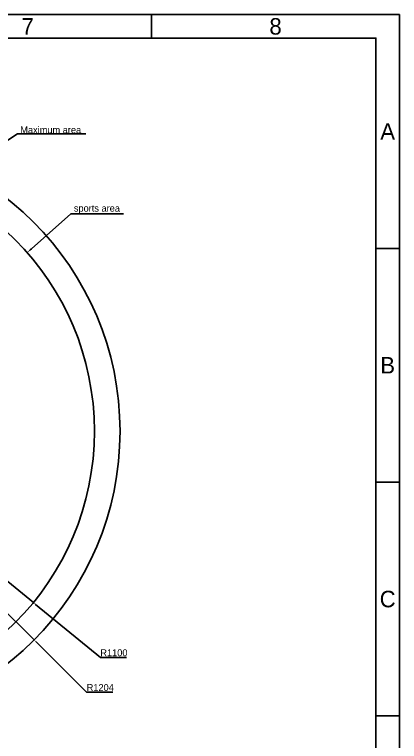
# Model space of a CAD drawing. Header units: millimetres. Extents: x 4086 to 8300, y 123 to 1549.
# Drawn here: x 7908 to 8300, y 810 to 1549 of the extents above; entities that cross this region are included whole.
import ezdxf
from ezdxf import colors
from ezdxf.entities.mleader import LeaderData, LeaderLine
from ezdxf.enums import TextEntityAlignment as Align
from ezdxf.math import Vec2, Vec3

# ---------------------------------------------------------------- set-up
doc = ezdxf.new("R2010")
doc.units = ezdxf.units.MM
doc.layers.add('标注层', color=7, linetype='Continuous', lineweight=0)
doc.layers.add('运动范围', color=7, linetype='Continuous')
doc.styles.add('思源黑', font='SourceHanSansCN-Normal.ttf')
doc.dimstyles.new('半径标注', dxfattribs={"dimtxt": 7, "dimasz": 3, "dimexe": 1.25, "dimexo": 0.625, "dimgap": 1, "dimtad": 1, "dimtoh": 1, "dimlfac": 4, "dimdsep": 46, "dimtxsty": '思源黑', "dimcen": 2.5, "dimadec": 0, "dimazin": 0, "dimtfac": 1, "dimtmove": 0, "dimatfit": 3, "dimfxl": 1, "dimarcsym": 0})

# ---------------------------------------------------------------- blocks, each defined once
blk = doc.blocks.new('1')
at = {"color": 2}
for p, q in [((8047.66, 1549.22), (8047.66, 1525.22)), ((8299.66, 1311.62), (8275.66, 1311.62)), ((8299.66, 1074.02), (8275.66, 1074.02)), ((8299.66, 836.42), (8275.66, 836.42))]:
    blk.add_line(p, q, dxfattribs=at)
for points in [[(6283.66, 123.62), (6283.66, 1549.22), (8299.66, 1549.22), (8299.66, 123.62)], [(6403.66, 147.62), (6403.66, 1525.22), (8275.66, 1525.22), (8275.66, 147.62)]]:
    blk.add_lwpolyline(points, close=True, dxfattribs=at)
at = {"color": 2, "style": '思源黑'}
for s, p in [('7', (7921.66, 1537.22)), ('8', (8173.66, 1537.22)), ('A', (8287.66, 1430.42)), ('B', (8287.66, 1192.82)), ('C', (8287.66, 955.22))]:
    blk.add_text(s, height=16.8, dxfattribs=at).set_placement(p, align=Align.MIDDLE_CENTER)
at = {"color": 7, "style": '思源黑'}
for tag, height, p in [('编号', 19.2, (8134.84, 252.67)), ('比例', 8, (7939.66, 171.62))]:
    blk.add_attdef(tag, text='', height=height, dxfattribs=at).set_placement(p, align=Align.MIDDLE)
at = {"linetype": 'Continuous', "lineweight": 0, "ltscale": 0.3, "style": '思源黑'}
for tag, p in [('当前页', (8121.35, 207.93)), ('总页数', (8160.27, 207.93))]:
    blk.add_attdef(tag, text='', height=8, dxfattribs=at).set_placement(p, align=Align.MIDDLE)
blk = doc.blocks.new('*D1283')
at = {"layer": 'Defpoints', "color": 0}
for p in [(7714.5, 1125.73), (7928.12, 913.66)]:
    blk.add_point(p, dxfattribs=at)
at = {"layer": '标注层', "color": 0, "lineweight": -2}
for p, q in [((7714.5, 1125.73), (7928.12, 913.66)), ((7930.25, 911.55), (7981.56, 860.61)), ((8008.27, 860.61), (7981.56, 860.61))]:
    blk.add_line(p, q, dxfattribs=at)
at = {"layer": '标注层', "color": 0}
blk.add_solid([(7930.6, 911.9), (7929.89, 911.19), (7928.12, 913.66)], dxfattribs=at)
at = {"layer": '标注层', "color": 0, "insert": (7995.42, 865.23), "char_height": 7, "attachment_point": 5, "style": '思源黑'}
blk.add_mtext('R1204', dxfattribs=at)
blk = doc.blocks.new('*D1284')
at = {"layer": 'Defpoints', "color": 0}
for p in [(7714.5, 1125.73), (7927.39, 951.65)]:
    blk.add_point(p, dxfattribs=at)
at = {"layer": '标注层', "color": 0, "lineweight": -2}
for p, q in [((7714.5, 1125.73), (7927.39, 951.65)), ((7929.72, 949.75), (7995.54, 895.93)), ((8022.07, 895.93), (7995.54, 895.93))]:
    blk.add_line(p, q, dxfattribs=at)
at = {"layer": '标注层', "color": 0}
blk.add_solid([(7930.03, 950.14), (7929.4, 949.36), (7927.39, 951.65)], dxfattribs=at)
at = {"layer": '标注层', "color": 0, "insert": (8009.3, 900.55), "char_height": 7, "attachment_point": 5, "style": '思源黑'}
blk.add_mtext('R1100', dxfattribs=at)

msp = doc.modelspace()

# ---------------------------------------------------------------- linework, layer by layer
at = {"layer": '运动范围'}
for radius in [301, 275]:
    msp.add_circle((7714.505, 1125.7254), radius, dxfattribs=at)

# ---------------------------------------------------------------- block references
msp.add_blockref('1', (0, 0))

# ---------------------------------------------------------------- dimensions: what is measured, and where the dimension line sits
at = {"layer": '标注层'}
for mpoint, picture, middle in [((7928.1175, 913.6625), '*D1283', (7995.4157, 860.6079)), ((7927.3941, 951.6472), '*D1284', (8009.3013, 895.9275))]:
    dim = msp.add_radius_dim(center=(7714.505, 1125.7254), mpoint=mpoint, dimstyle='半径标注', dxfattribs=at)
    dim.commit()
    dim.dimension.update_dxf_attribs({"geometry": picture, "text_midpoint": middle, "dimtype": 164})

# ---------------------------------------------------------------- leaders
ml = msp.add_multileader_mtext('Standard', dxfattribs=at)
ml.set_content('{\\C256;Maximum area}', style='思源黑')
ml.set_leader_properties()
ml.build(insert=Vec2(0, 0))
ml.multileader.update_dxf_attribs({"text_left_attachment_type": 5, "text_right_attachment_type": 5, "dogleg_length": 1, "arrow_head_size": 6})
ctx = ml.context
ctx.base_point, ctx.char_height, ctx.arrow_head_size, ctx.plane_origin = Vec3(7912.1007, 1428.097), 7, 6, Vec3(7856.0326, 1391.3773)
ctx.left_attachment, ctx.right_attachment = 5, 5
notes = []
notes.append((ctx, [(0, (1, 1, 0), (7911.1007, 1428.097), (1, 0), 1, [(0, [(7856.0326, 1391.3773)], 0, [])])]))
ctx.mtext.insert, ctx.mtext.flow_direction = Vec3(7914.1007, 1435.5593), 5
ml = msp.add_multileader_mtext('Standard', dxfattribs=at)
ml.set_content('{\\C256;sports area}', style='思源黑')
ml.set_leader_properties()
ml.build(insert=Vec2(0, 0))
ml.multileader.update_dxf_attribs({"text_left_attachment_type": 5, "text_right_attachment_type": 5, "dogleg_length": 1, "arrow_head_size": 6})
ctx = ml.context
ctx.base_point, ctx.char_height, ctx.arrow_head_size, ctx.plane_origin = Vec3(7966.5748, 1346.6786), 7, 6, Vec3(7921.0859, 1307.2449)
ctx.left_attachment, ctx.right_attachment = 5, 5
notes.append((ctx, [(0, (1, 1, 0), (7965.5748, 1346.6786), (1, 0), 1, [(0, [(7921.0859, 1307.2449)], 0, [])])]))
ctx.mtext.insert, ctx.mtext.flow_direction = Vec3(7968.5748, 1355.8968), 5
for ctx, leaders in notes:
    for number, flags, end, landing, length, lines in leaders:
        leader = LeaderData()
        leader.index, (leader.has_last_leader_line, leader.has_dogleg_vector, leader.attachment_direction) = number, flags
        leader.last_leader_point, leader.dogleg_vector, leader.dogleg_length = Vec3(end), Vec3(landing), length
        for number, points, colour, breaks in lines:
            line = LeaderLine()
            line.index, line.vertices, line.color, line.breaks = number, Vec3.list(points), colors.encode_raw_color(colour), breaks
            leader.lines.append(line)
        ctx.leaders.append(leader)

doc.saveas('drawing.dxf')
